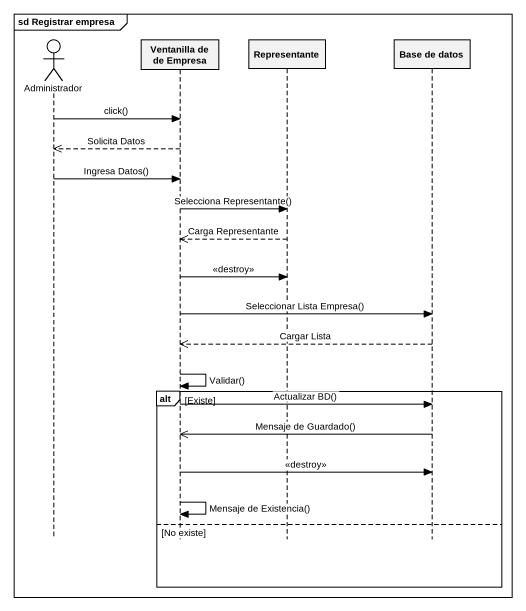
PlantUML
@startuml
mainframe sd Registrar empresa
hide footbox
actor Administrador
participant "Ventanilla de de Empresa" as Ventanilla_de_de_Empresa
participant Representante
participant "Base de datos" as Base_de_datos

Administrador -> Ventanilla_de_de_Empresa : click()
Ventanilla_de_de_Empresa -->> Administrador : Solicita Datos
Administrador -> Ventanilla_de_de_Empresa : Ingresa Datos()
Ventanilla_de_de_Empresa -> Representante : Selecciona Representante()
Representante -->> Ventanilla_de_de_Empresa : Carga Representante
Ventanilla_de_de_Empresa -> Representante : <<destroy>>
Ventanilla_de_de_Empresa -> Base_de_datos : Seleccionar Lista Empresa()
Base_de_datos -->> Ventanilla_de_de_Empresa : Cargar Lista
Ventanilla_de_de_Empresa -> Ventanilla_de_de_Empresa : Validar()
alt Existe
  Ventanilla_de_de_Empresa -> Base_de_datos : Actualizar BD()
  Base_de_datos ->> Ventanilla_de_de_Empresa : Mensaje de Guardado()
  Ventanilla_de_de_Empresa -> Base_de_datos : <<destroy>>
  Ventanilla_de_de_Empresa -> Ventanilla_de_de_Empresa : Mensaje de Existencia()
else No existe
end
@enduml
